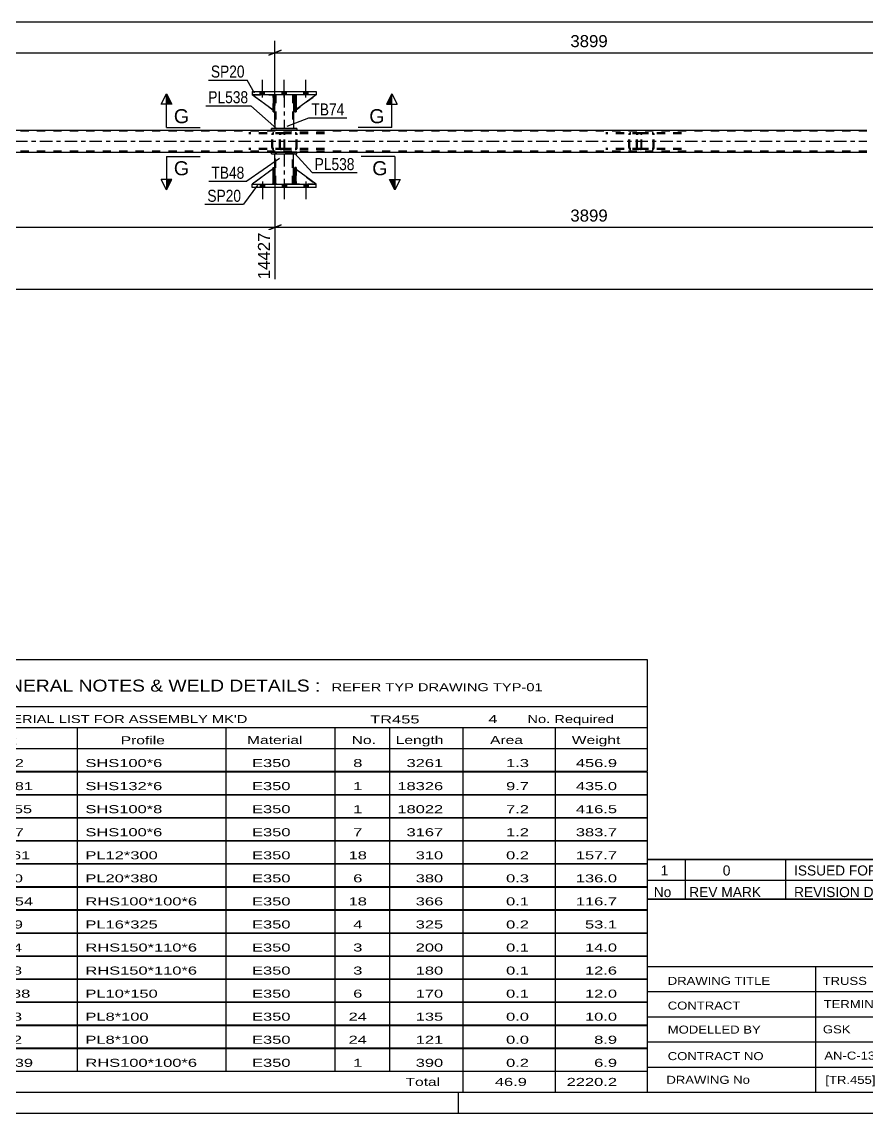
# Model space of a CAD drawing. Header units: millimetres. Extents: x 0 to 841, y 0 to 594.
# Drawn here: x 526.8 to 728.4, y 0 to 260.3 of the extents above; entities that cross this region are included whole.
import ezdxf

# ---------------------------------------------------------------- set-up
doc = ezdxf.new("R2010")
doc.units = ezdxf.units.MM
doc.linetypes.add('DXK_LINE_DOT2', pattern=[3.9198, 1.9599, -1.9599])
doc.linetypes.add('DXK_LINE_DOT3', pattern=[5.9187, 2.979, -0.9799, 0.9799, -0.9799])
doc.styles.add('Arial', font='ARIAL.TTF', dxfattribs={"height": 0.2})
doc.styles.add('Arial Narrow', font='ARIALN.TTF', dxfattribs={"height": 0.2})

# ---------------------------------------------------------------- blocks, each defined once
blk = doc.blocks.new('Unknown-318886728-1115')
at = {"color": 5, "linetype": 'Continuous'}
for p, q in [((5, 5), (836, 5)), ((631, 0), (631, 5)), ((0, 0), (841, 0))]:
    blk.add_line(p, q, dxfattribs=at)
blk = doc.blocks.new('Part-318886728-3382 - 3318')
at = {"color": 2, "linetype": 'Continuous'}
for p, q in [((591.95, 242.64), (591.6, 242.29)), ((591.6, 242.29), (591.6, 238.89)), ((597, 242.89), (592.27, 239.39)), ((591.6, 238.89), (591.95, 239.15))]:
    blk.add_line(p, q, dxfattribs=at)
at = {"color": 7, "linetype": 'DXK_LINE_DOT2'}
for p, q in [((592.2, 242.89), (591.95, 242.64)), ((597, 242.89), (592.2, 242.89)), ((597, 242.89), (597, 242.89)), ((597, 242.89), (597, 242.89)), ((592.27, 239.39), (591.95, 239.15))]:
    blk.add_line(p, q, dxfattribs=at)
blk = doc.blocks.new('Part-318886728-3393 - 3318')
at = {"color": 2, "linetype": 'Continuous'}
for p, q in [((591.95, 221.61), (591.95, 225.61)), ((591.95, 225.61), (592.27, 225.61)), ((592.27, 221.61), (592.27, 225.61)), ((591.95, 221.61), (591.95, 221.61)), ((592.27, 221.61), (591.95, 221.61))]:
    blk.add_line(p, q, dxfattribs=at)
at = {"color": 7, "linetype": 'DXK_LINE_DOT2'}
for p, q in [((591.95, 225.61), (591.95, 222.21)), ((592.27, 222.21), (592.27, 225.61)), ((591.95, 222.21), (591.95, 221.61)), ((591.95, 222.21), (592.27, 222.21)), ((591.95, 221.61), (591.95, 221.61)), ((591.95, 221.61), (591.95, 221.61)), ((592.27, 221.61), (592.27, 222.21)), ((592.27, 221.61), (592.27, 221.61))]:
    blk.add_line(p, q, dxfattribs=at)
blk = doc.blocks.new('Part-318886728-3322 - 3318')
at = {"color": 7, "linetype": 'DXK_LINE_DOT2'}
for p, q in [((588.32, 233.55), (588.28, 233.37)), ((588.28, 230.33), (588.28, 233.37)), ((588.53, 233.37), (588.55, 233.46)), ((588.53, 230.33), (588.53, 233.37)), ((588.55, 233.46), (588.61, 233.54)), ((588.79, 233.85), (588.59, 233.81)), ((588.61, 233.54), (588.69, 233.59)), ((588.69, 233.59), (588.79, 233.61)), ((599.02, 233.85), (588.79, 233.85)), ((599.02, 233.61), (588.79, 233.61)), ((592.22, 233.81), (592.02, 233.85)), ((592.02, 233.61), (592.12, 233.59)), ((592.12, 233.59), (592.2, 233.54)), ((592.2, 233.54), (592.26, 233.46)), ((592.26, 233.46), (592.28, 233.37)), ((592.28, 230.33), (592.28, 233.37)), ((592.53, 233.37), (592.5, 233.55)), ((592.53, 230.33), (592.53, 233.37)), ((588.28, 230.33), (588.32, 230.14)), ((588.55, 230.23), (588.53, 230.33)), ((588.61, 230.16), (588.55, 230.23)), ((588.59, 229.88), (588.79, 229.85)), ((588.69, 230.1), (588.61, 230.16)), ((588.79, 230.09), (588.69, 230.1)), ((599.02, 230.09), (588.79, 230.09)), ((599.02, 229.85), (588.79, 229.85)), ((592.12, 230.1), (592.02, 230.09)), ((592.02, 229.85), (592.22, 229.88)), ((592.2, 230.16), (592.12, 230.1)), ((592.26, 230.23), (592.2, 230.16)), ((592.28, 230.33), (592.26, 230.23)), ((592.5, 230.14), (592.53, 230.33))]:
    blk.add_line(p, q, dxfattribs=at)
for centre, start, end in [((588.77, 233.35), 110.7583, 155.68), ((592.04, 233.35), 24.32, 69.2417), ((588.77, 230.35), 204.32, 249.2417), ((592.04, 230.35), 290.7583, 335.68)]:
    blk.add_arc(centre, 0.496, start, end, dxfattribs=at)
blk = doc.blocks.new('Part-318886728-3452 - 3318')
at = {"color": 2, "linetype": 'Continuous'}
for p, q in [((586.75, 239.22), (581.8, 242.89)), ((586.75, 242.73), (586.6, 242.89)), ((587.2, 242.29), (587.07, 242.41)), ((587.2, 242.29), (587.2, 242.29)), ((587.2, 238.89), (587.2, 242.29)), ((587.07, 238.98), (587.2, 238.89)), ((587.2, 238.89), (587.2, 238.89))]:
    blk.add_line(p, q, dxfattribs=at)
at = {"color": 7, "linetype": 'DXK_LINE_DOT2'}
for p, q in [((586.6, 242.89), (581.8, 242.89)), ((581.8, 242.89), (581.8, 242.89)), ((586.6, 242.89), (587.2, 242.29)), ((587.07, 242.41), (586.75, 242.73)), ((587.2, 242.29), (587.2, 238.89)), ((587.07, 238.98), (586.75, 239.22))]:
    blk.add_line(p, q, dxfattribs=at)
blk = doc.blocks.new('Part-318886728-3451 - 3318')
at = {"color": 7, "linetype": 'DXK_LINE_DOT2'}
for p, q in [((587.2, 238.89), (581.8, 242.89)), ((581.8, 242.89), (586.6, 242.89)), ((586.6, 242.89), (587.2, 242.29)), ((587.2, 242.29), (586.6, 242.89)), ((587.2, 242.29), (587.2, 238.89)), ((587.2, 242.29), (587.2, 242.29)), ((587.2, 242.29), (587.2, 238.89))]:
    blk.add_line(p, q, dxfattribs=at)
blk = doc.blocks.new('Part-318886728-3359 - 3318')
at = {"color": 2, "linetype": 'Continuous'}
for p, q in [((592.4, 229.21), (586.4, 229.21)), ((586.4, 228.81), (586.4, 229.21)), ((592.4, 228.81), (592.4, 229.21)), ((586.4, 228.81), (592.4, 228.81))]:
    blk.add_line(p, q, dxfattribs=at)
blk = doc.blocks.new('Part-318886728-3364 - 3318')
at = {"color": 2, "linetype": 'Continuous'}
for p, q in [((592.4, 234.89), (586.4, 234.89)), ((586.4, 234.49), (586.4, 234.89)), ((592.4, 234.49), (586.4, 234.49)), ((592.4, 234.89), (592.4, 234.49))]:
    blk.add_line(p, q, dxfattribs=at)
blk = doc.blocks.new('Part-318886728-3379 - 3318')
at = {"color": 2, "linetype": 'Continuous'}
for p, q in [((581.8, 243.69), (581.8, 242.89)), ((581.8, 243.69), (597, 243.69)), ((597, 242.89), (581.8, 242.89)), ((597, 243.69), (597, 242.89))]:
    blk.add_line(p, q, dxfattribs=at)
blk = doc.blocks.new('Part-318886728-3381 - 3318')
at = {"color": 7, "linetype": 'DXK_LINE_DOT2'}
for p, q in [((592.2, 242.89), (591.6, 242.29)), ((591.6, 238.89), (597, 242.89)), ((591.6, 242.29), (591.6, 238.89)), ((597, 242.89), (592.2, 242.89))]:
    blk.add_line(p, q, dxfattribs=at)
blk = doc.blocks.new('Part-318886728-3453 - 3318')
at = {"color": 7, "linetype": 'DXK_LINE_DOT2'}
for p, q in [((591.95, 242.29), (591.95, 242.89)), ((591.95, 242.89), (591.95, 242.89)), ((591.95, 242.89), (591.95, 238.89)), ((591.95, 242.89), (592.27, 242.89)), ((591.95, 238.89), (591.95, 242.29)), ((591.95, 242.29), (592.27, 242.29)), ((592.27, 242.89), (592.27, 242.29)), ((592.27, 238.89), (592.27, 242.89)), ((592.27, 242.29), (592.27, 238.89)), ((591.95, 238.89), (592.27, 238.89))]:
    blk.add_line(p, q, dxfattribs=at)
blk = doc.blocks.new('Part-318886728-3390 - 3318')
at = {"color": 7, "linetype": 'DXK_LINE_DOT2'}
for p, q in [((587.2, 225.61), (581.8, 221.61)), ((587.2, 222.21), (587.2, 225.61)), ((587.2, 225.61), (587.2, 222.21)), ((581.8, 221.61), (586.6, 221.61)), ((586.6, 221.61), (587.2, 222.21)), ((587.2, 222.21), (586.6, 221.61)), ((587.2, 222.21), (587.2, 222.21))]:
    blk.add_line(p, q, dxfattribs=at)
blk = doc.blocks.new('Part-318886728-3400 - 3318')
at = {"color": 7, "linetype": 'DXK_LINE_DOT2'}
for p, q in [((674.4, 233.85), (666.08, 233.85)), ((674.4, 233.61), (666.08, 233.61)), ((671.61, 233.55), (671.57, 233.37)), ((671.57, 230.33), (671.57, 233.37)), ((671.82, 233.37), (671.84, 233.46)), ((671.82, 230.33), (671.82, 233.37)), ((671.84, 233.46), (671.89, 233.54)), ((672.07, 233.85), (671.88, 233.81)), ((671.89, 233.54), (671.97, 233.59)), ((671.97, 233.59), (672.07, 233.61)), ((673.41, 233.61), (673.41, 233.85)), ((674.51, 233.81), (674.4, 233.85)), ((674.4, 233.61), (674.46, 233.59)), ((674.46, 233.59), (674.5, 233.54)), ((674.5, 233.54), (674.53, 233.46)), ((674.6, 233.71), (674.51, 233.81)), ((674.53, 233.46), (674.54, 233.37)), ((674.54, 230.33), (674.54, 233.37)), ((674.65, 233.55), (674.6, 233.71)), ((674.68, 233.37), (674.65, 233.55)), ((674.68, 230.33), (674.68, 233.37)), ((674.4, 230.09), (666.08, 230.09)), ((674.4, 229.85), (666.08, 229.85)), ((671.57, 230.33), (671.61, 230.14)), ((671.84, 230.23), (671.82, 230.33)), ((671.89, 230.16), (671.84, 230.23)), ((671.88, 229.88), (672.07, 229.85)), ((671.97, 230.1), (671.89, 230.16)), ((672.07, 230.09), (671.97, 230.1)), ((673.41, 229.85), (673.41, 230.09)), ((674.46, 230.1), (674.4, 230.09)), ((674.4, 229.85), (674.51, 229.88)), ((674.5, 230.16), (674.46, 230.1)), ((674.53, 230.23), (674.5, 230.16)), ((674.51, 229.88), (674.6, 229.99)), ((674.54, 230.33), (674.53, 230.23)), ((674.6, 229.99), (674.65, 230.14)), ((674.65, 230.14), (674.68, 230.33))]:
    blk.add_line(p, q, dxfattribs=at)
for centre, start, end in [((672.06, 233.35), 111.1941, 156.1506), ((672.06, 230.34), 203.8494, 248.8059)]:
    blk.add_arc(centre, 0.492, start, end, dxfattribs=at)
blk = doc.blocks.new('Part-318886728-3402 - 3318')
at = {"color": 2, "linetype": 'Continuous'}
for p, q in [((586.75, 225.28), (581.8, 221.61)), ((587.2, 225.61), (587.07, 225.51)), ((587.2, 222.21), (587.2, 225.61)), ((586.75, 221.76), (586.6, 221.61)), ((587.2, 222.21), (587.07, 222.08)), ((587.2, 222.21), (587.2, 222.21))]:
    blk.add_line(p, q, dxfattribs=at)
at = {"color": 7, "linetype": 'DXK_LINE_DOT2'}
for p, q in [((587.07, 225.51), (586.75, 225.28)), ((587.2, 222.21), (587.2, 225.61)), ((581.8, 221.61), (581.8, 221.61)), ((581.8, 221.61), (586.6, 221.61)), ((587.2, 222.21), (586.6, 221.61)), ((587.07, 222.08), (586.75, 221.76))]:
    blk.add_line(p, q, dxfattribs=at)
blk = doc.blocks.new('Part-318886728-3403 - 3318')
at = {"color": 7, "linetype": 'DXK_LINE_DOT2'}
for p, q in [((592.27, 225.61), (591.95, 225.61)), ((591.95, 222.21), (591.95, 225.61)), ((591.95, 225.61), (591.95, 221.61)), ((592.27, 225.61), (592.27, 222.21)), ((592.27, 221.61), (592.27, 225.61)), ((592.27, 222.21), (591.95, 222.21)), ((591.95, 221.61), (591.95, 222.21)), ((592.27, 221.61), (591.95, 221.61)), ((592.27, 222.21), (592.27, 221.61)), ((592.27, 221.61), (592.27, 221.61))]:
    blk.add_line(p, q, dxfattribs=at)
blk = doc.blocks.new('Part-318886728-3421 - 3318')
at = {"color": 7, "linetype": 'DXK_LINE_DOT2'}
for p, q in [((673.45, 233.55), (673.41, 233.37)), ((673.41, 230.33), (673.41, 233.37)), ((673.67, 233.37), (673.69, 233.46)), ((673.67, 230.33), (673.67, 233.37)), ((673.69, 233.46), (673.74, 233.54)), ((673.92, 233.85), (673.73, 233.81)), ((673.74, 233.54), (673.83, 233.59)), ((673.83, 233.59), (673.92, 233.61)), ((684.15, 233.85), (673.92, 233.85)), ((684.15, 233.61), (673.92, 233.61)), ((677.35, 233.81), (677.16, 233.85)), ((677.16, 233.61), (677.26, 233.59)), ((677.26, 233.59), (677.34, 233.54)), ((677.34, 233.54), (677.39, 233.46)), ((677.39, 233.46), (677.41, 233.37)), ((677.41, 230.33), (677.41, 233.37)), ((677.67, 233.37), (677.63, 233.55)), ((677.67, 230.33), (677.67, 233.37)), ((673.41, 230.33), (673.45, 230.14)), ((673.69, 230.23), (673.67, 230.33)), ((673.74, 230.16), (673.69, 230.23)), ((673.73, 229.88), (673.92, 229.85)), ((673.83, 230.1), (673.74, 230.16)), ((673.92, 230.09), (673.83, 230.1)), ((684.15, 230.09), (673.92, 230.09)), ((684.15, 229.85), (673.92, 229.85)), ((677.26, 230.1), (677.16, 230.09)), ((677.16, 229.85), (677.35, 229.88)), ((677.34, 230.16), (677.26, 230.1)), ((677.39, 230.23), (677.34, 230.16)), ((677.41, 230.33), (677.39, 230.23)), ((677.63, 230.14), (677.67, 230.33))]:
    blk.add_line(p, q, dxfattribs=at)
for centre, start, end in [((673.9, 233.35), 110.7583, 155.68), ((677.18, 233.35), 24.32, 69.2417), ((673.9, 230.35), 204.32, 249.2417), ((677.18, 230.35), 290.7583, 335.68)]:
    blk.add_arc(centre, 0.496, start, end, dxfattribs=at)
blk = doc.blocks.new('Part-318886728-3464 - 3318')
at = {"color": 7, "linetype": 'DXK_LINE_DOT2'}
for p, q in [((586.75, 225.61), (587.07, 225.61)), ((586.75, 222.21), (586.75, 225.61)), ((586.75, 225.61), (586.75, 221.61)), ((587.07, 225.61), (587.07, 222.21)), ((587.07, 221.61), (587.07, 225.51)), ((587.07, 222.21), (586.75, 222.21)), ((586.75, 221.61), (586.75, 222.21)), ((587.07, 221.61), (586.75, 221.61)), ((587.07, 222.21), (587.07, 221.61)), ((587.07, 221.61), (587.07, 221.61))]:
    blk.add_line(p, q, dxfattribs=at)
blk = doc.blocks.new('Part-318886728-3466 - 3318')
at = {"color": 2, "linetype": 'Continuous'}
for p, q in [((586.75, 221.61), (586.75, 225.61)), ((586.75, 225.61), (587.07, 225.61)), ((587.07, 221.61), (587.07, 225.61)), ((586.75, 221.61), (586.75, 221.61)), ((587.07, 221.61), (586.75, 221.61))]:
    blk.add_line(p, q, dxfattribs=at)
at = {"color": 7, "linetype": 'DXK_LINE_DOT2'}
for p, q in [((586.75, 225.61), (586.75, 222.21)), ((587.07, 222.21), (587.07, 225.61)), ((586.75, 222.21), (586.75, 221.61)), ((586.75, 222.21), (587.07, 222.21)), ((586.75, 221.61), (586.75, 221.61)), ((586.75, 221.61), (586.75, 221.61)), ((587.07, 221.61), (587.07, 222.21)), ((587.07, 221.61), (587.07, 221.61))]:
    blk.add_line(p, q, dxfattribs=at)
blk = doc.blocks.new('Part-318886728-3487 - 3318')
at = {"color": 2, "linetype": 'Continuous'}
for p, q in [((69.47, 234.49), (728.39, 234.49)), ((69.47, 229.21), (728.39, 229.21))]:
    blk.add_line(p, q, dxfattribs=at)
at = {"color": 7, "linetype": 'DXK_LINE_DOT2'}
for p, q in [((728.39, 234.25), (69.47, 234.25)), ((728.39, 229.45), (69.47, 229.45))]:
    blk.add_line(p, q, dxfattribs=at)
at = {"color": 7, "linetype": 'DXK_LINE_DOT3'}
blk.add_line((69.47, 231.85), (728.39, 231.85), dxfattribs=at)
blk = doc.blocks.new('Bolt-318886728-3501 - 3318')
at = {"linetype": 'Continuous'}
for points in [[(583.68, 220.81), (584.72, 220.81), (584.72, 221.61), (583.68, 221.61)], [(583.68, 220.81), (584.72, 220.81), (584.72, 221.61), (583.68, 221.61)], [(583.68, 220.81), (584.72, 220.81), (584.72, 221.61), (583.68, 221.61)], [(588.88, 220.81), (589.92, 220.81), (589.92, 221.61), (588.88, 221.61)], [(588.88, 220.81), (589.92, 220.81), (589.92, 221.61), (588.88, 221.61)], [(594.08, 220.81), (595.12, 220.81), (595.12, 221.61), (594.08, 221.61)], [(594.08, 220.81), (595.12, 220.81), (595.12, 221.61), (594.08, 221.61)], [(594.08, 220.81), (595.12, 220.81), (595.12, 221.61), (594.08, 221.61)]]:
    blk.add_hatch(color=1, dxfattribs=at).paths.add_polyline_path(points)
at = {"color": 1, "linetype": 'Continuous'}
for p, q in [((583.68, 221.61), (583.68, 220.81)), ((583.68, 221.61), (583.68, 220.81)), ((583.68, 221.61), (583.68, 220.81)), ((584.2, 222.21), (584.2, 218.01)), ((584.2, 222.21), (584.2, 218.01)), ((584.2, 222.21), (584.2, 218.01)), ((584.72, 221.61), (584.72, 220.81)), ((584.72, 221.61), (584.72, 220.81)), ((584.72, 221.61), (584.72, 220.81)), ((588.88, 221.61), (588.88, 220.81)), ((588.88, 221.61), (588.88, 220.81)), ((589.4, 222.21), (589.4, 218.01)), ((589.4, 222.21), (589.4, 218.01)), ((589.92, 221.61), (589.92, 220.81)), ((589.92, 221.61), (589.92, 220.81)), ((594.08, 221.61), (594.08, 220.81)), ((594.08, 221.61), (594.08, 220.81)), ((594.08, 221.61), (594.08, 220.81)), ((594.6, 222.21), (594.6, 218.01)), ((594.6, 222.21), (594.6, 218.01)), ((594.6, 222.21), (594.6, 218.01)), ((595.12, 221.61), (595.12, 220.81)), ((595.12, 221.61), (595.12, 220.81)), ((595.12, 221.61), (595.12, 220.81))]:
    blk.add_line(p, q, dxfattribs=at)
blk = doc.blocks.new('Part-318886728-3526 - 3318')
at = {"color": 2, "linetype": 'Continuous'}
for p, q in [((581.8, 220.81), (581.8, 221.61)), ((581.8, 221.61), (597, 221.61)), ((597, 220.81), (597, 221.61)), ((597, 220.81), (581.8, 220.81))]:
    blk.add_line(p, q, dxfattribs=at)
blk = doc.blocks.new('Part-318886728-3527 - 3318')
at = {"color": 2, "linetype": 'Continuous'}
for p, q in [((592.27, 242.89), (591.95, 242.89)), ((591.95, 242.89), (591.95, 238.89)), ((592.27, 242.89), (592.27, 242.89)), ((592.27, 242.89), (592.27, 238.89)), ((592.27, 238.89), (591.95, 238.89))]:
    blk.add_line(p, q, dxfattribs=at)
at = {"color": 7, "linetype": 'DXK_LINE_DOT2'}
for p, q in [((591.95, 242.89), (591.95, 242.29)), ((591.95, 242.89), (591.95, 242.89)), ((592.27, 242.29), (591.95, 242.29)), ((591.95, 242.29), (591.95, 238.89)), ((592.27, 242.29), (592.27, 242.89)), ((592.27, 242.89), (592.27, 242.89)), ((592.27, 238.89), (592.27, 242.29))]:
    blk.add_line(p, q, dxfattribs=at)
blk = doc.blocks.new('Part-318886728-3554 - 3318')
at = {"color": 2, "linetype": 'Continuous'}
for p, q in [((587.2, 225.61), (587.2, 228.81)), ((591.6, 225.61), (591.6, 228.81)), ((587.2, 221.61), (587.2, 222.21)), ((591.6, 221.61), (591.6, 222.21))]:
    blk.add_line(p, q, dxfattribs=at)
at = {"color": 7, "linetype": 'DXK_LINE_DOT2'}
for p, q in [((591.6, 228.81), (587.2, 228.81)), ((587.44, 221.61), (587.44, 228.81)), ((591.36, 221.61), (591.36, 228.81)), ((587.2, 222.21), (587.2, 225.61)), ((591.6, 222.21), (591.6, 225.61)), ((591.6, 221.61), (587.2, 221.61))]:
    blk.add_line(p, q, dxfattribs=at)
at = {"color": 7, "linetype": 'DXK_LINE_DOT3'}
blk.add_line((589.4, 228.81), (589.4, 221.61), dxfattribs=at)
blk = doc.blocks.new('Part-318886728-3557 - 3318')
at = {"color": 7, "linetype": 'DXK_LINE_DOT2'}
for p, q in [((586.75, 242.29), (586.75, 242.89)), ((586.75, 242.89), (586.75, 242.89)), ((586.75, 242.89), (586.75, 238.89)), ((586.75, 242.89), (587.07, 242.89)), ((586.75, 238.89), (586.75, 242.29)), ((586.75, 242.29), (587.07, 242.29)), ((587.07, 242.89), (587.07, 242.29)), ((587.07, 238.89), (587.07, 242.89)), ((587.07, 242.29), (587.07, 238.89)), ((586.75, 238.89), (587.07, 238.89))]:
    blk.add_line(p, q, dxfattribs=at)
blk = doc.blocks.new('Part-318886728-3559 - 3318')
at = {"color": 2, "linetype": 'Continuous'}
for p, q in [((587.07, 242.89), (586.75, 242.89)), ((586.75, 242.89), (586.75, 238.89)), ((587.07, 242.89), (587.07, 242.89)), ((587.07, 242.89), (587.07, 238.89)), ((587.07, 238.89), (586.75, 238.89))]:
    blk.add_line(p, q, dxfattribs=at)
at = {"color": 7, "linetype": 'DXK_LINE_DOT2'}
for p, q in [((586.75, 242.89), (586.75, 242.29)), ((586.75, 242.89), (586.75, 242.89)), ((587.07, 242.29), (586.75, 242.29)), ((586.75, 242.29), (586.75, 238.89)), ((587.07, 242.29), (587.07, 242.89)), ((587.07, 242.89), (587.07, 242.89)), ((587.07, 238.89), (587.07, 242.29))]:
    blk.add_line(p, q, dxfattribs=at)
blk = doc.blocks.new('Part-318886728-3571 - 3318')
at = {"color": 7, "linetype": 'DXK_LINE_DOT2'}
for p, q in [((589.27, 233.85), (580.95, 233.85)), ((589.27, 233.61), (580.95, 233.61)), ((586.47, 233.55), (586.43, 233.37)), ((586.43, 230.33), (586.43, 233.37)), ((586.68, 233.37), (586.7, 233.46)), ((586.68, 230.33), (586.68, 233.37)), ((586.7, 233.46), (586.76, 233.54)), ((586.94, 233.85), (586.74, 233.81)), ((586.76, 233.54), (586.84, 233.59)), ((586.84, 233.59), (586.94, 233.61)), ((588.28, 233.61), (588.28, 233.85)), ((589.37, 233.81), (589.27, 233.85)), ((589.27, 233.61), (589.32, 233.59)), ((589.32, 233.59), (589.37, 233.54)), ((589.46, 233.71), (589.37, 233.81)), ((589.37, 233.54), (589.4, 233.46)), ((589.4, 233.46), (589.41, 233.37)), ((589.41, 230.33), (589.41, 233.37)), ((589.52, 233.55), (589.46, 233.71)), ((589.54, 233.37), (589.52, 233.55)), ((589.54, 230.33), (589.54, 233.37)), ((589.27, 230.09), (580.95, 230.09)), ((589.27, 229.85), (580.95, 229.85)), ((586.43, 230.33), (586.47, 230.14)), ((586.7, 230.23), (586.68, 230.33)), ((586.76, 230.16), (586.7, 230.23)), ((586.74, 229.88), (586.94, 229.85)), ((586.84, 230.1), (586.76, 230.16)), ((586.94, 230.09), (586.84, 230.1)), ((588.28, 229.85), (588.28, 230.09)), ((589.32, 230.1), (589.27, 230.09)), ((589.27, 229.85), (589.37, 229.88)), ((589.37, 230.16), (589.32, 230.1)), ((589.4, 230.23), (589.37, 230.16)), ((589.37, 229.88), (589.46, 229.99)), ((589.41, 230.33), (589.4, 230.23)), ((589.46, 229.99), (589.52, 230.14)), ((589.52, 230.14), (589.54, 230.33))]:
    blk.add_line(p, q, dxfattribs=at)
for centre, start, end in [((586.92, 233.35), 111.1941, 156.1506), ((586.92, 230.34), 203.8494, 248.8059)]:
    blk.add_arc(centre, 0.492, start, end, dxfattribs=at)
blk = doc.blocks.new('Bolt-318886728-3574 - 3318')
at = {"linetype": 'Continuous'}
for points in [[(584.72, 243.69), (583.68, 243.69), (583.68, 242.89), (584.72, 242.89)], [(584.72, 243.69), (583.68, 243.69), (583.68, 242.89), (584.72, 242.89)], [(584.72, 243.69), (583.68, 243.69), (583.68, 242.89), (584.72, 242.89)], [(589.92, 243.69), (588.88, 243.69), (588.88, 242.89), (589.92, 242.89)], [(589.92, 243.69), (588.88, 243.69), (588.88, 242.89), (589.92, 242.89)], [(595.12, 243.69), (594.08, 243.69), (594.08, 242.89), (595.12, 242.89)], [(595.12, 243.69), (594.08, 243.69), (594.08, 242.89), (595.12, 242.89)], [(595.12, 243.69), (594.08, 243.69), (594.08, 242.89), (595.12, 242.89)]]:
    blk.add_hatch(color=1, dxfattribs=at).paths.add_polyline_path(points)
at = {"color": 1, "linetype": 'Continuous'}
for p, q in [((584.2, 242.29), (584.2, 246.49)), ((584.2, 242.29), (584.2, 246.49)), ((584.2, 242.29), (584.2, 246.49)), ((589.4, 242.29), (589.4, 246.49)), ((589.4, 242.29), (589.4, 246.49)), ((594.6, 242.29), (594.6, 246.49)), ((594.6, 242.29), (594.6, 246.49)), ((594.6, 242.29), (594.6, 246.49)), ((583.68, 242.89), (583.68, 243.69)), ((583.68, 242.89), (583.68, 243.69)), ((583.68, 242.89), (583.68, 243.69)), ((584.72, 242.89), (584.72, 243.69)), ((584.72, 242.89), (584.72, 243.69)), ((584.72, 242.89), (584.72, 243.69)), ((588.88, 242.89), (588.88, 243.69)), ((588.88, 242.89), (588.88, 243.69)), ((589.92, 242.89), (589.92, 243.69)), ((589.92, 242.89), (589.92, 243.69)), ((594.08, 242.89), (594.08, 243.69)), ((594.08, 242.89), (594.08, 243.69)), ((594.08, 242.89), (594.08, 243.69)), ((595.12, 242.89), (595.12, 243.69)), ((595.12, 242.89), (595.12, 243.69)), ((595.12, 242.89), (595.12, 243.69))]:
    blk.add_line(p, q, dxfattribs=at)
blk = doc.blocks.new('Part-318886728-3588 - 3318')
at = {"color": 2, "linetype": 'Continuous'}
for p, q in [((587.2, 242.89), (587.2, 242.29)), ((591.6, 242.89), (591.6, 242.29)), ((587.2, 238.89), (587.2, 234.89)), ((591.6, 238.89), (591.6, 234.89))]:
    blk.add_line(p, q, dxfattribs=at)
at = {"color": 7, "linetype": 'DXK_LINE_DOT2'}
for p, q in [((591.6, 242.89), (587.2, 242.89)), ((587.2, 242.29), (587.2, 238.89)), ((587.44, 242.89), (587.44, 234.89)), ((591.36, 242.89), (591.36, 234.89)), ((591.6, 242.29), (591.6, 238.89)), ((591.6, 234.89), (587.2, 234.89))]:
    blk.add_line(p, q, dxfattribs=at)
at = {"color": 7, "linetype": 'DXK_LINE_DOT3'}
blk.add_line((589.4, 242.89), (589.4, 234.89), dxfattribs=at)
blk = doc.blocks.new('Part-318886728-3589 - 3318')
at = {"color": 7, "linetype": 'DXK_LINE_DOT2'}
for p, q in [((591.6, 222.21), (591.6, 225.61)), ((591.6, 225.61), (597, 221.61)), ((592.2, 221.61), (591.6, 222.21)), ((597, 221.61), (592.2, 221.61))]:
    blk.add_line(p, q, dxfattribs=at)
blk = doc.blocks.new('Part-318886728-3590 - 3318')
at = {"color": 2, "linetype": 'Continuous'}
for p, q in [((591.6, 222.21), (591.6, 225.61)), ((591.6, 225.61), (591.95, 225.34)), ((597, 221.61), (592.27, 225.11)), ((591.95, 221.85), (591.6, 222.21))]:
    blk.add_line(p, q, dxfattribs=at)
at = {"color": 7, "linetype": 'DXK_LINE_DOT2'}
for p, q in [((592.27, 225.11), (591.95, 225.34)), ((591.95, 221.85), (592.2, 221.61)), ((592.2, 221.61), (597, 221.61))]:
    blk.add_line(p, q, dxfattribs=at)
blk = doc.blocks.new('StraightDimension-318886728-3820 - 3318')
at = {"color": 7, "linetype": 'Continuous'}
blk.add_line((60.21, 196.59), (737.65, 196.59), dxfattribs=at)
blk = doc.blocks.new('StraightDimension-318886728-3664 - 3318')
at = {"color": 7, "linetype": 'Continuous'}
blk.add_line((60.85, 260.33), (737.01, 260.33), dxfattribs=at)
blk = doc.blocks.new('StraightDimension-318886728-3731 - 3318')
at = {"color": 7, "linetype": 'Continuous'}
for p, q in [((331.79, 235.89), (331.79, 255.79)), ((587.2, 235.89), (587.2, 255.79)), ((333.29, 253.54), (330.29, 252.34)), ((331.79, 252.94), (587.2, 252.94)), ((585.7, 252.34), (588.7, 253.54))]:
    blk.add_line(p, q, dxfattribs=at)
at = {"color": 0}
blk.add_wipeout([(464.54, 253.69), (464.54, 257.89), (454.45, 257.89), (454.45, 253.69)], dxfattribs=at)
at = {"color": 3, "style": 'Arial'}
blk.add_text('6385', height=2.865, dxfattribs=at).set_placement((455.05, 254.29))
blk = doc.blocks.new('StraightDimension-318886728-3744 - 3318')
at = {"color": 7, "linetype": 'Continuous'}
for p, q in [((587.2, 235.89), (587.2, 255.79)), ((737.01, 234.88), (737.01, 255.79)), ((588.7, 253.54), (585.7, 252.34)), ((587.2, 252.94), (737.01, 252.94)), ((735.51, 252.34), (738.51, 253.54))]:
    blk.add_line(p, q, dxfattribs=at)
at = {"color": 0}
blk.add_wipeout([(667.15, 253.69), (667.15, 257.89), (657.05, 257.89), (657.05, 253.69)], dxfattribs=at)
at = {"color": 3, "style": 'Arial'}
blk.add_text('3899', height=2.865, dxfattribs=at).set_placement((657.65, 254.29))
blk = doc.blocks.new('StraightDimension-318886728-3761 - 3318')
at = {"color": 7, "linetype": 'Continuous'}
for p, q in [((737.01, 229.24), (737.01, 198.92)), ((587.2, 227.81), (587.2, 198.92)), ((588.7, 211.93), (585.7, 210.73)), ((587.2, 211.33), (737.01, 211.33)), ((735.51, 210.73), (738.51, 211.93))]:
    blk.add_line(p, q, dxfattribs=at)
at = {"color": 0}
blk.add_wipeout([(667.15, 212.08), (667.15, 216.28), (657.05, 216.28), (657.05, 212.08)], dxfattribs=at)
at = {"color": 0, "linetype": 'Continuous'}
blk.add_wipeout([(736.41, 210.63), (732.21, 210.63), (732.21, 198.32), (736.41, 198.32)], dxfattribs=at)
at = {"color": 3, "style": 'Arial'}
blk.add_text('3899', height=2.865, dxfattribs=at).set_placement((657.65, 212.68))
at = {"color": 3, "linetype": 'Continuous', "style": 'Arial'}
blk.add_text('18326', height=2.865, rotation=90.0002, dxfattribs=at).set_placement((735.81, 198.92))
blk = doc.blocks.new('StraightDimension-318886728-3777 - 3318')
at = {"color": 7, "linetype": 'Continuous'}
for p, q in [((331.79, 227.81), (331.79, 201.14)), ((587.2, 227.81), (587.2, 198.92)), ((333.29, 211.93), (330.29, 210.73)), ((331.79, 211.33), (587.2, 211.33)), ((585.7, 210.73), (588.7, 211.93))]:
    blk.add_line(p, q, dxfattribs=at)
at = {"color": 0}
blk.add_wipeout([(464.54, 212.08), (464.54, 216.28), (454.45, 216.28), (454.45, 212.08)], dxfattribs=at)
at = {"color": 0, "linetype": 'Continuous'}
blk.add_wipeout([(586.6, 210.63), (582.4, 210.63), (582.4, 198.32), (586.6, 198.32)], dxfattribs=at)
at = {"color": 3, "style": 'Arial'}
blk.add_text('6385', height=2.865, dxfattribs=at).set_placement((455.05, 212.68))
at = {"color": 3, "linetype": 'Continuous', "style": 'Arial'}
blk.add_text('14427', height=2.865, rotation=90.0002, dxfattribs=at).set_placement((586, 198.92))
blk = doc.blocks.new('Unknown-318886728-10530')
at = {"color": 7, "linetype": 'Continuous'}
for p, q in [((676, 51.05), (676, 5)), ((676, 51.05), (836, 51.05)), ((836, 51), (836, 5)), ((676, 35), (836, 35)), ((716.14, 35), (716.14, 5)), ((676, 29), (836, 29)), ((818, 5.05), (818, 29.05)), ((676, 23), (836, 23)), ((760.14, 23), (760.14, 5)), ((676, 17), (836, 17)), ((676, 11), (818, 11)), ((676, 5), (836, 5))]:
    blk.add_line(p, q, dxfattribs=at)
at = {"color": 7, "style": 'Arial Narrow'}
for s, height, width, p in [('DRAWING TITLE', 1.9089, 1.425378, (680.88, 30.61)), ('TRUSS', 1.909, 1.425378, (717.81, 30.59)), ('CONTRACT', 1.909, 1.425378, (680.88, 24.71)), ('TERMINAL BUILDING', 1.9089, 1.425378, (718.06, 25.07)), ('MODELLED BY', 1.9089, 1.425378, (680.88, 18.98)), ('GSK', 1.909, 1.425378, (717.88, 19.04)), ('ISSUED', 1.909, 1.425378, (760.94, 18.64)), ('08.05.2026', 1.909, 1.425378, (777.69, 18.52)), ('CONTRACT NO', 1.9089, 1.425378, (680.88, 12.66)), ('AN-C-1376', 1.909, 1.425378, (718.23, 12.78)), ('SCALE', 1.909, 1.425378, (760.94, 12.65)), ('A1', 6.204, 1.25, (822.24, 7.2)), ('DRAWING No', 1.909, 1.425378, (680.56, 7)), ('[TR.455]', 1.909, 1.425378, (718.46, 6.99)), ('1', 3.34, 1.5, (797.91, 5.68)), ('REVISION No.', 1.9089, 1.425378, (760.94, 5.77))]:
    blk.add_text(s, height=height, dxfattribs=dict(at, width=width)).set_placement(p)
at = {"color": 7, "linetype": 'Continuous', "style": 'Arial Narrow'}
for s, height, width, p in [('PH #', 2.1, 1.42538, (823.4, 24.55)), ('109', 2.1, 1.42538, (824.19, 18.65)), ('NTS', 1.909, 1.425378, (778, 13.05))]:
    blk.add_text(s, height=height, dxfattribs=dict(at, width=width)).set_placement(p)
blk = doc.blocks.new('Unknown-318886728-10531')
at = {"color": 7, "linetype": 'Continuous'}
for p, q in [((516, 108.25), (676, 108.25)), ((516, 97), (516, 108.25)), ((676, 108.25), (676, 97)), ((516, 97), (676, 97)), ((516, 97), (516, 92)), ((676, 97), (676, 92)), ((516, 92), (676, 92)), ((516, 92), (516, 87)), ((540, 92), (540, 87)), ((575.5, 92), (575.5, 87)), ((601.5, 92), (601.5, 87)), ((614.5, 92), (614.5, 87)), ((632, 92), (632, 87)), ((654, 92), (654, 87)), ((676, 92), (676, 87)), ((516, 87), (676, 87)), ((516, 86.95), (516, 81.55)), ((516, 86.95), (676, 86.95)), ((540, 87), (540, 81.5)), ((575.5, 87), (575.5, 81.5)), ((601.5, 87), (601.5, 81.5)), ((614.5, 87), (614.5, 81.5)), ((632, 87), (632, 81.5)), ((654, 87), (654, 81.5)), ((676, 86.95), (676, 81.55)), ((516, 81.55), (676, 81.55)), ((516, 81.45), (516, 76.05)), ((516, 81.45), (676, 81.45)), ((540, 81.5), (540, 76)), ((575.5, 81.5), (575.5, 76)), ((601.5, 81.5), (601.5, 76)), ((614.5, 81.5), (614.5, 76)), ((632, 81.5), (632, 76)), ((654, 81.5), (654, 76)), ((676, 81.45), (676, 76.05)), ((516, 76.05), (676, 76.05)), ((516, 75.95), (516, 70.55)), ((516, 75.95), (676, 75.95)), ((540, 76), (540, 70.5)), ((575.5, 76), (575.5, 70.5)), ((601.5, 76), (601.5, 70.5)), ((614.5, 76), (614.5, 70.5)), ((632, 76), (632, 70.5)), ((654, 76), (654, 70.5)), ((676, 75.95), (676, 70.55)), ((516, 70.55), (676, 70.55)), ((516, 70.45), (516, 65.05)), ((516, 70.45), (676, 70.45)), ((540, 70.5), (540, 65)), ((575.5, 70.5), (575.5, 65)), ((601.5, 70.5), (601.5, 65)), ((614.5, 70.5), (614.5, 65)), ((632, 70.5), (632, 65)), ((654, 70.5), (654, 65)), ((676, 70.45), (676, 65.05)), ((516, 65.05), (676, 65.05)), ((516, 64.95), (516, 59.55)), ((516, 64.95), (676, 64.95)), ((540, 65), (540, 59.5)), ((575.5, 65), (575.5, 59.5)), ((601.5, 65), (601.5, 59.5)), ((614.5, 65), (614.5, 59.5)), ((632, 65), (632, 59.5)), ((654, 65), (654, 59.5)), ((676, 64.95), (676, 59.55)), ((516, 59.55), (676, 59.55)), ((516, 59.45), (516, 54.05)), ((516, 59.45), (676, 59.45)), ((540, 59.5), (540, 54)), ((575.5, 59.5), (575.5, 54)), ((601.5, 59.5), (601.5, 54)), ((614.5, 59.5), (614.5, 54)), ((632, 59.5), (632, 54)), ((654, 59.5), (654, 54)), ((676, 59.45), (676, 54.05)), ((516, 54.05), (676, 54.05)), ((516, 53.95), (516, 48.55)), ((516, 53.95), (676, 53.95)), ((540, 54), (540, 48.5)), ((575.5, 54), (575.5, 48.5)), ((601.5, 54), (601.5, 48.5)), ((614.5, 54), (614.5, 48.5)), ((632, 54), (632, 48.5)), ((654, 54), (654, 48.5)), ((676, 53.95), (676, 48.55)), ((516, 48.55), (676, 48.55)), ((516, 48.45), (516, 43.05)), ((516, 48.45), (676, 48.45)), ((540, 48.5), (540, 43)), ((575.5, 48.5), (575.5, 43)), ((601.5, 48.5), (601.5, 43)), ((614.5, 48.5), (614.5, 43)), ((632, 48.5), (632, 43)), ((654, 48.5), (654, 43)), ((676, 48.45), (676, 43.05)), ((516, 43.05), (676, 43.05)), ((516, 42.95), (516, 37.55)), ((516, 42.95), (676, 42.95)), ((540, 43), (540, 37.5)), ((575.5, 43), (575.5, 37.5)), ((601.5, 43), (601.5, 37.5)), ((614.5, 43), (614.5, 37.5)), ((632, 43), (632, 37.5)), ((654, 43), (654, 37.5)), ((676, 42.95), (676, 37.55)), ((516, 37.55), (676, 37.55)), ((516, 37.45), (516, 32.05)), ((516, 37.45), (676, 37.45)), ((540, 37.5), (540, 32)), ((575.5, 37.5), (575.5, 32)), ((601.5, 37.5), (601.5, 32)), ((614.5, 37.5), (614.5, 32)), ((632, 37.5), (632, 32)), ((654, 37.5), (654, 32)), ((676, 37.45), (676, 32.05)), ((516, 32.05), (676, 32.05)), ((516, 31.95), (516, 26.55)), ((516, 31.95), (676, 31.95)), ((540, 32), (540, 26.5)), ((575.5, 32), (575.5, 26.5)), ((601.5, 32), (601.5, 26.5)), ((614.5, 32), (614.5, 26.5)), ((632, 32), (632, 26.5)), ((654, 32), (654, 26.5)), ((676, 31.95), (676, 26.55)), ((516, 26.55), (676, 26.55)), ((516, 26.45), (516, 21.05)), ((516, 26.45), (676, 26.45)), ((540, 26.5), (540, 21)), ((575.5, 26.5), (575.5, 21)), ((601.5, 26.5), (601.5, 21)), ((614.5, 26.5), (614.5, 21)), ((632, 26.5), (632, 21)), ((654, 26.5), (654, 21)), ((676, 26.45), (676, 21.05)), ((516, 21.05), (676, 21.05)), ((516, 20.95), (516, 15.55)), ((516, 20.95), (676, 20.95)), ((540, 21), (540, 15.5)), ((575.5, 21), (575.5, 15.5)), ((601.5, 21), (601.5, 15.5)), ((614.5, 21), (614.5, 15.5)), ((632, 21), (632, 15.5)), ((654, 21), (654, 15.5)), ((676, 20.95), (676, 15.55)), ((516, 15.55), (676, 15.55)), ((516, 15.45), (516, 10.05)), ((516, 15.45), (676, 15.45)), ((540, 15.5), (540, 10)), ((575.5, 15.5), (575.5, 10)), ((601.5, 15.5), (601.5, 10)), ((614.5, 15.5), (614.5, 10)), ((632, 15.5), (632, 10)), ((654, 15.5), (654, 10)), ((676, 15.45), (676, 10.05)), ((516, 10.05), (676, 10.05)), ((516, 10), (676, 10)), ((516, 10), (516, 5)), ((632, 10), (632, 5)), ((654, 10), (654, 5)), ((676, 10), (676, 5)), ((516, 5), (676, 5))]:
    blk.add_line(p, q, dxfattribs=at)
at = {"color": 7, "style": 'Arial Narrow'}
for s, height, width, p in [('GENERAL NOTES & WELD DETAILS :', 2.8633, 1.4, (517.15, 100.56)), ('REFER TYP DRAWING TYP-01', 1.9089, 1.6, (600.7, 100.66)), ("MATERIAL LIST FOR ASSEMBLY MK'D", 1.9089, 1.6, (517.15, 93.06)), ('TR455', 1.909, 1.794707, (609.9, 92.97)), ('4', 1.91, 1.794707, (638.08, 93.06)), ('No. Required', 1.9089, 1.6, (647.41, 93.06)), ('Mark', 1.909, 1.7, (517.34, 88)), ('Profile', 1.909, 1.7, (550.41, 88)), ('Material', 1.909, 1.7, (580.54, 88.06)), ('No.', 1.909, 1.7, (605.5, 88.06)), ('Length', 1.909, 1.7, (616, 88.06)), ('Area', 1.909, 1.7, (638.5, 88.06)), ('Weight', 1.909, 1.7, (658, 88.06))]:
    blk.add_text(s, height=height, dxfattribs=dict(at, width=width)).set_placement(p)
at = {"color": 7, "linetype": 'Continuous', "style": 'Arial Narrow'}
for s, height, width, p in [('M182', 1.909, 1.794707, (517.5, 82.56)), ('SHS100*6', 1.909, 1.794707, (542, 82.56)), ('E350', 1.909, 1.794707, (581.74, 82.56)), ('8', 1.91, 1.794707, (605.86, 82.56)), ('3261', 1.909, 1.794707, (618.58, 82.56)), ('1.3', 1.909, 1.794707, (642.32, 82.56)), ('456.9', 1.909, 1.794707, (658.96, 82.56)), ('BC181', 1.909, 1.794707, (517.5, 77.06)), ('SHS132*6', 1.909, 1.794707, (542, 77.06)), ('E350', 1.909, 1.794707, (581.74, 77.06)), ('1', 1.91, 1.794707, (605.86, 77.06)), ('18326', 1.909, 1.794707, (616.4, 77.06)), ('9.7', 1.909, 1.794707, (642.32, 77.06)), ('435.0', 1.909, 1.794707, (658.96, 77.06)), ('TR455', 1.909, 1.794707, (517.5, 71.56)), ('SHS100*8', 1.909, 1.794707, (542, 71.56)), ('E350', 1.909, 1.794707, (581.74, 71.56)), ('1', 1.91, 1.794707, (605.86, 71.56)), ('18022', 1.909, 1.794707, (616.4, 71.56)), ('7.2', 1.909, 1.794707, (642.32, 71.56)), ('416.5', 1.909, 1.794707, (658.96, 71.56)), ('M177', 1.909, 1.794707, (517.5, 66.06)), ('SHS100*6', 1.909, 1.794707, (542, 66.06)), ('E350', 1.909, 1.794707, (581.74, 66.06)), ('7', 1.91, 1.794707, (605.86, 66.06)), ('3167', 1.909, 1.794707, (618.58, 66.06)), ('1.2', 1.909, 1.794707, (642.32, 66.06)), ('383.7', 1.909, 1.794707, (658.96, 66.06)), ('PL761', 1.909, 1.794707, (517.5, 60.56)), ('PL12*300', 1.909, 1.794707, (542, 60.56)), ('E350', 1.909, 1.794707, (581.74, 60.56)), ('18', 1.909, 1.794707, (604.76, 60.56)), ('310', 1.909, 1.794707, (620.77, 60.56)), ('0.2', 1.909, 1.794707, (642.32, 60.56)), ('157.7', 1.909, 1.794707, (658.96, 60.56)), ('SP20', 1.909, 1.794707, (517.5, 55.06)), ('PL20*380', 1.909, 1.794707, (542, 55.06)), ('E350', 1.909, 1.794707, (581.74, 55.06)), ('6', 1.91, 1.794707, (605.86, 55.06)), ('380', 1.909, 1.794707, (620.77, 55.06)), ('0.3', 1.909, 1.794707, (642.32, 55.06)), ('136.0', 1.909, 1.794707, (658.96, 55.06)), ('M1454', 1.909, 1.794707, (517.5, 49.56)), ('RHS100*100*6', 1.9089, 1.794707, (542, 49.56)), ('E350', 1.909, 1.794707, (581.74, 49.56)), ('18', 1.909, 1.794707, (604.76, 49.56)), ('366', 1.909, 1.794707, (620.77, 49.56)), ('0.1', 1.909, 1.794707, (642.32, 49.56)), ('116.7', 1.909, 1.794707, (658.96, 49.56)), ('SP19', 1.909, 1.794707, (517.5, 44.06)), ('PL16*325', 1.909, 1.794707, (542, 44.06)), ('E350', 1.909, 1.794707, (581.74, 44.06)), ('4', 1.91, 1.794707, (605.86, 44.06)), ('325', 1.909, 1.794707, (620.77, 44.06)), ('0.2', 1.909, 1.794707, (642.32, 44.06)), ('53.1', 1.909, 1.794707, (661.14, 44.06)), ('TB74', 1.909, 1.794707, (517.5, 38.56)), ('RHS150*110*6', 1.9089, 1.794707, (542, 38.56)), ('E350', 1.909, 1.794707, (581.74, 38.56)), ('3', 1.91, 1.794707, (605.86, 38.56)), ('200', 1.909, 1.794707, (620.77, 38.56)), ('0.1', 1.909, 1.794707, (642.32, 38.56)), ('14.0', 1.909, 1.794707, (661.14, 38.56)), ('TB48', 1.909, 1.794707, (517.5, 33.06)), ('RHS150*110*6', 1.9089, 1.794707, (542, 33.06)), ('E350', 1.909, 1.794707, (581.74, 33.06)), ('3', 1.91, 1.794707, (605.86, 33.06)), ('180', 1.909, 1.794707, (620.77, 33.06)), ('0.1', 1.909, 1.794707, (642.32, 33.06)), ('12.6', 1.909, 1.794707, (661.14, 33.06)), ('PL538', 1.909, 1.794707, (517.5, 27.56)), ('PL10*150', 1.909, 1.794707, (542, 27.56)), ('E350', 1.909, 1.794707, (581.74, 27.56)), ('6', 1.91, 1.794707, (605.86, 27.56)), ('170', 1.909, 1.794707, (620.77, 27.56)), ('0.1', 1.909, 1.794707, (642.32, 27.56)), ('12.0', 1.909, 1.794707, (661.14, 27.56)), ('ST33', 1.909, 1.794707, (517.5, 22.06)), ('PL8*100', 1.909, 1.794707, (542, 22.06)), ('E350', 1.909, 1.794707, (581.74, 22.06)), ('24', 1.909, 1.794707, (604.76, 22.06)), ('135', 1.909, 1.794707, (620.77, 22.06)), ('0.0', 1.909, 1.794707, (642.32, 22.06)), ('10.0', 1.909, 1.794707, (661.14, 22.06)), ('ST32', 1.909, 1.794707, (517.5, 16.56)), ('PL8*100', 1.909, 1.794707, (542, 16.56)), ('E350', 1.909, 1.794707, (581.74, 16.56)), ('24', 1.909, 1.794707, (604.76, 16.56)), ('121', 1.909, 1.794707, (620.77, 16.56)), ('0.0', 1.909, 1.794707, (642.32, 16.56)), ('8.9', 1.909, 1.794707, (663.33, 16.56)), ('M1439', 1.909, 1.794707, (517.5, 11.06)), ('RHS100*100*6', 1.9089, 1.794707, (542, 11.06)), ('E350', 1.909, 1.794707, (581.74, 11.06)), ('1', 1.91, 1.794707, (605.86, 11.06)), ('390', 1.909, 1.794707, (620.77, 11.06)), ('0.2', 1.909, 1.794707, (642.32, 11.06)), ('6.9', 1.909, 1.794707, (663.33, 11.06)), ('Total', 1.909, 1.7, (618.33, 6.5)), ('46.9', 1.909, 1.794707, (639.64, 6.5)), ('2220.2', 1.909, 1.794707, (656.77, 6.5))]:
    blk.add_text(s, height=height, dxfattribs=dict(at, width=width)).set_placement(p)
blk = doc.blocks.new('Unknown-318886728-10533')
at = {"color": 7, "linetype": 'Continuous'}
for p, q in [((676, 60.55), (836, 60.55)), ((836, 60.55), (676, 60.55)), ((676, 60.55), (676, 55.55)), ((685, 60.55), (685, 55.55)), ((709, 60.55), (709, 55.55)), ((806, 60.55), (806, 55.55)), ((836, 60.55), (836, 55.55)), ((676, 55.55), (836, 55.55)), ((676, 55.55), (676, 51.05)), ((676, 55.55), (836, 55.55)), ((685, 55.55), (685, 51.05)), ((709, 55.55), (709, 51.05)), ((806, 55.55), (806, 51.05)), ((836, 55.55), (836, 51.05)), ((836, 51.05), (676, 51.05))]:
    blk.add_line(p, q, dxfattribs=at)
at = {"color": 7, "linetype": 'Continuous', "style": 'Arial Narrow'}
for s, height, width, p in [('1', 2.39, 1.196471, (679.16, 56.7)), ('0', 2.39, 1.196471, (694, 56.7)), ('ISSUED FOR CONSTRUCTION', 2.3861, 1.196471, (711, 56.7)), ('08.05.2026', 2.386, 1.196471, (812, 56.7)), ('No', 2.386, 1.2, (677.54, 51.55)), ('REV MARK', 2.386, 1.2, (686, 51.55)), ('REVISION DESCRIPTION', 2.3861, 1.2, (711, 51.55)), ('REV. DATE', 2.386, 1.2, (811.28, 51.55))]:
    blk.add_text(s, height=height, dxfattribs=dict(at, width=width)).set_placement(p)
blk = doc.blocks.new('Mark-318886728-3355 - 3318')
at = {"color": 0}
blk.add_wipeout([(606.18, 224.95), (606.18, 227.95), (596.67, 227.95), (596.67, 224.95)], dxfattribs=at)
blk.add_wipeout([(606.18, 224.95), (606.18, 227.95), (596.67, 227.95), (596.67, 224.95)], dxfattribs=at)
at = {"color": 30, "linetype": 'Continuous'}
for p, q in [((591.85, 229.03), (596.07, 224.35)), ((596.07, 224.35), (606.78, 224.35))]:
    blk.add_line(p, q, dxfattribs=at)
at = {"color": 3, "style": 'Arial Narrow'}
blk.add_text('PL538', height=2.863, dxfattribs=at).set_placement((596.67, 224.95))
blk = doc.blocks.new('Mark-318886728-3360 - 3318')
at = {"color": 0}
blk.add_wipeout([(580.82, 240.91), (580.82, 243.91), (571.31, 243.91), (571.31, 240.91)], dxfattribs=at)
blk.add_wipeout([(580.82, 240.91), (580.82, 243.91), (571.31, 243.91), (571.31, 240.91)], dxfattribs=at)
at = {"color": 30, "linetype": 'Continuous'}
for p in [(570.71, 240.31), (587.61, 234.8)]:
    blk.add_line(p, (581.42, 240.31), dxfattribs=at)
at = {"color": 3, "style": 'Arial Narrow'}
blk.add_text('PL538', height=2.863, dxfattribs=at).set_placement((571.31, 240.91))
blk = doc.blocks.new('Mark-318886728-3375 - 3318')
at = {"color": 0}
blk.add_wipeout([(579.96, 247.03), (579.96, 250.03), (571.92, 250.03), (571.92, 247.03)], dxfattribs=at)
blk.add_wipeout([(579.96, 247.03), (579.96, 250.03), (571.92, 250.03), (571.92, 247.03)], dxfattribs=at)
at = {"color": 30, "linetype": 'Continuous'}
for p in [(571.32, 246.43), (582.31, 243.29)]:
    blk.add_line(p, (580.56, 246.43), dxfattribs=at)
at = {"color": 3, "style": 'Arial Narrow'}
blk.add_text('SP20', height=2.863, dxfattribs=at).set_placement((571.92, 247.03))
blk = doc.blocks.new('Mark-318886728-3522 - 3318')
at = {"color": 0}
blk.add_wipeout([(579.12, 217.4), (579.12, 220.4), (571.08, 220.4), (571.08, 217.4)], dxfattribs=at)
blk.add_wipeout([(579.12, 217.4), (579.12, 220.4), (571.08, 220.4), (571.08, 217.4)], dxfattribs=at)
at = {"color": 30, "linetype": 'Continuous'}
for p in [(583.05, 221.33), (570.48, 216.8)]:
    blk.add_line(p, (579.72, 216.8), dxfattribs=at)
at = {"color": 3, "style": 'Arial Narrow'}
blk.add_text('SP20', height=2.863, dxfattribs=at).set_placement((571.08, 217.4))
blk = doc.blocks.new('Mark-318886728-3550 - 3318')
at = {"color": 0}
blk.add_wipeout([(579.89, 222.9), (579.89, 225.9), (572.04, 225.9), (572.04, 222.9)], dxfattribs=at)
blk.add_wipeout([(579.89, 222.9), (579.89, 225.9), (572.04, 225.9), (572.04, 222.9)], dxfattribs=at)
at = {"color": 30, "linetype": 'Continuous'}
for p in [(588.31, 227.75), (571.44, 222.3)]:
    blk.add_line(p, (580.49, 222.3), dxfattribs=at)
at = {"color": 3, "style": 'Arial Narrow'}
blk.add_text('TB48', height=2.863, dxfattribs=at).set_placement((572.04, 222.9))
blk = doc.blocks.new('Mark-318886728-3584 - 3318')
at = {"color": 0}
blk.add_wipeout([(603.74, 237.99), (603.74, 240.99), (595.89, 240.99), (595.89, 237.99)], dxfattribs=at)
blk.add_wipeout([(603.74, 237.99), (603.74, 240.99), (595.89, 240.99), (595.89, 237.99)], dxfattribs=at)
at = {"color": 30, "linetype": 'Continuous'}
for p, q in [((590.12, 235.45), (595.29, 237.39)), ((595.29, 237.39), (604.34, 237.39))]:
    blk.add_line(p, q, dxfattribs=at)
at = {"color": 3, "style": 'Arial Narrow'}
blk.add_text('TB74', height=2.863, dxfattribs=at).set_placement((595.89, 237.99))
blk = doc.blocks.new('SectionMark-318886728-3855 - 3318')
at = {"color": 6, "linetype": 'Continuous'}
for p, q in [((560.08, 240.65), (561.33, 243.15)), ((561.33, 235.15), (561.33, 243.15)), ((615.06, 235.15), (615.06, 243.15)), ((615.06, 243.15), (616.31, 240.65))]:
    blk.add_line(p, q, dxfattribs=at)
at = {"color": 0, "linetype": 'Continuous'}
for points in [[(566.71, 236.15), (566.71, 239.65), (563.08, 239.65), (563.08, 236.15)], [(613.31, 236.15), (613.31, 239.65), (609.69, 239.65), (609.69, 236.15)]]:
    blk.add_wipeout(points, dxfattribs=at)
at = {"linetype": 'Continuous'}
for points in [[(562.58, 240.65), (561.33, 240.65), (561.33, 243.15)], [(615.06, 240.65), (613.81, 240.65), (615.06, 243.15)]]:
    blk.add_hatch(color=6, dxfattribs=at).paths.add_polyline_path(points)
at = {"color": 6, "linetype": 'Continuous'}
for p, q in [((561.33, 243.15), (562.58, 240.65)), ((615.06, 243.15), (613.81, 240.65)), ((562.58, 240.65), (560.08, 240.65)), ((613.81, 240.65), (616.31, 240.65)), ((561.33, 235.15), (569.33, 235.15)), ((615.06, 235.15), (607.06, 235.15))]:
    blk.add_line(p, q, dxfattribs=at)
at = {"color": 3, "linetype": 'Continuous', "style": 'Arial'}
for p in [(563.08, 236.15), (609.69, 236.15)]:
    blk.add_text('G', height=3.34, dxfattribs=at).set_placement(p)
blk = doc.blocks.new('SectionMark-318886728-3857 - 3318')
at = {"color": 6, "linetype": 'Continuous'}
for p, q in [((561.33, 228.23), (561.33, 220.23)), ((615.78, 228.23), (615.78, 220.23)), ((561.33, 220.23), (560.08, 222.73)), ((617.03, 222.73), (615.78, 220.23))]:
    blk.add_line(p, q, dxfattribs=at)
at = {"color": 0, "linetype": 'Continuous'}
for points in [[(566.71, 223.73), (566.71, 227.23), (563.08, 227.23), (563.08, 223.73)], [(614.03, 223.73), (614.03, 227.23), (610.4, 227.23), (610.4, 223.73)]]:
    blk.add_wipeout(points, dxfattribs=at)
at = {"linetype": 'Continuous'}
for points in [[(561.33, 222.73), (562.58, 222.73), (561.33, 220.23)], [(614.53, 222.73), (615.78, 222.73), (615.78, 220.23)]]:
    blk.add_hatch(color=6, dxfattribs=at).paths.add_polyline_path(points)
at = {"color": 6, "linetype": 'Continuous'}
for p, q in [((561.33, 228.23), (569.33, 228.23)), ((615.78, 228.23), (607.78, 228.23)), ((562.58, 222.73), (560.08, 222.73)), ((561.33, 220.23), (562.58, 222.73)), ((614.53, 222.73), (617.03, 222.73)), ((615.78, 220.23), (614.53, 222.73))]:
    blk.add_line(p, q, dxfattribs=at)
at = {"color": 3, "linetype": 'Continuous', "style": 'Arial'}
for p in [(563.08, 223.73), (610.4, 223.73)]:
    blk.add_text('G', height=3.34, dxfattribs=at).set_placement(p)

msp = doc.modelspace()

# ---------------------------------------------------------------- block references
for name in ['Unknown-318886728-1115', 'Bolt-318886728-3574 - 3318', 'Part-318886728-3379 - 3318', 'Part-318886728-3452 - 3318', 'Part-318886728-3451 - 3318', 'Part-318886728-3557 - 3318', 'Part-318886728-3559 - 3318', 'Part-318886728-3588 - 3318', 'Part-318886728-3382 - 3318', 'Part-318886728-3381 - 3318', 'Part-318886728-3453 - 3318', 'Part-318886728-3527 - 3318', 'Part-318886728-3487 - 3318', 'Part-318886728-3364 - 3318', 'Part-318886728-3571 - 3318', 'Part-318886728-3322 - 3318', 'Part-318886728-3400 - 3318', 'Part-318886728-3421 - 3318', 'Part-318886728-3359 - 3318', 'Part-318886728-3554 - 3318', 'Part-318886728-3390 - 3318', 'Part-318886728-3402 - 3318', 'Part-318886728-3464 - 3318', 'Part-318886728-3466 - 3318', 'Part-318886728-3589 - 3318', 'Part-318886728-3590 - 3318', 'Part-318886728-3393 - 3318', 'Part-318886728-3403 - 3318', 'Part-318886728-3526 - 3318', 'Bolt-318886728-3501 - 3318', 'Unknown-318886728-10531', 'Unknown-318886728-10533', 'Unknown-318886728-10530']:
    msp.add_blockref(name, (0, 0))

# ---------------------------------------------------------------- next in the draw order: block references
for name in ['StraightDimension-318886728-3664 - 3318', 'StraightDimension-318886728-3820 - 3318']:
    msp.add_blockref(name, (0, 0))

# ---------------------------------------------------------------- next in the draw order: block references
for name in ['StraightDimension-318886728-3731 - 3318', 'StraightDimension-318886728-3761 - 3318']:
    msp.add_blockref(name, (0, 0))

# ---------------------------------------------------------------- next in the draw order: block references
for name in ['StraightDimension-318886728-3744 - 3318', 'StraightDimension-318886728-3777 - 3318', 'Mark-318886728-3355 - 3318']:
    msp.add_blockref(name, (0, 0))

# ---------------------------------------------------------------- next in the draw order: block references
for name in ['Mark-318886728-3360 - 3318', 'Mark-318886728-3584 - 3318', 'Mark-318886728-3522 - 3318']:
    msp.add_blockref(name, (0, 0))

# ---------------------------------------------------------------- next in the draw order: block references
for name in ['Mark-318886728-3375 - 3318', 'Mark-318886728-3550 - 3318']:
    msp.add_blockref(name, (0, 0))

# ---------------------------------------------------------------- next in the draw order: block references
for name in ['SectionMark-318886728-3855 - 3318', 'SectionMark-318886728-3857 - 3318']:
    msp.add_blockref(name, (0, 0))

doc.saveas('drawing.dxf')
